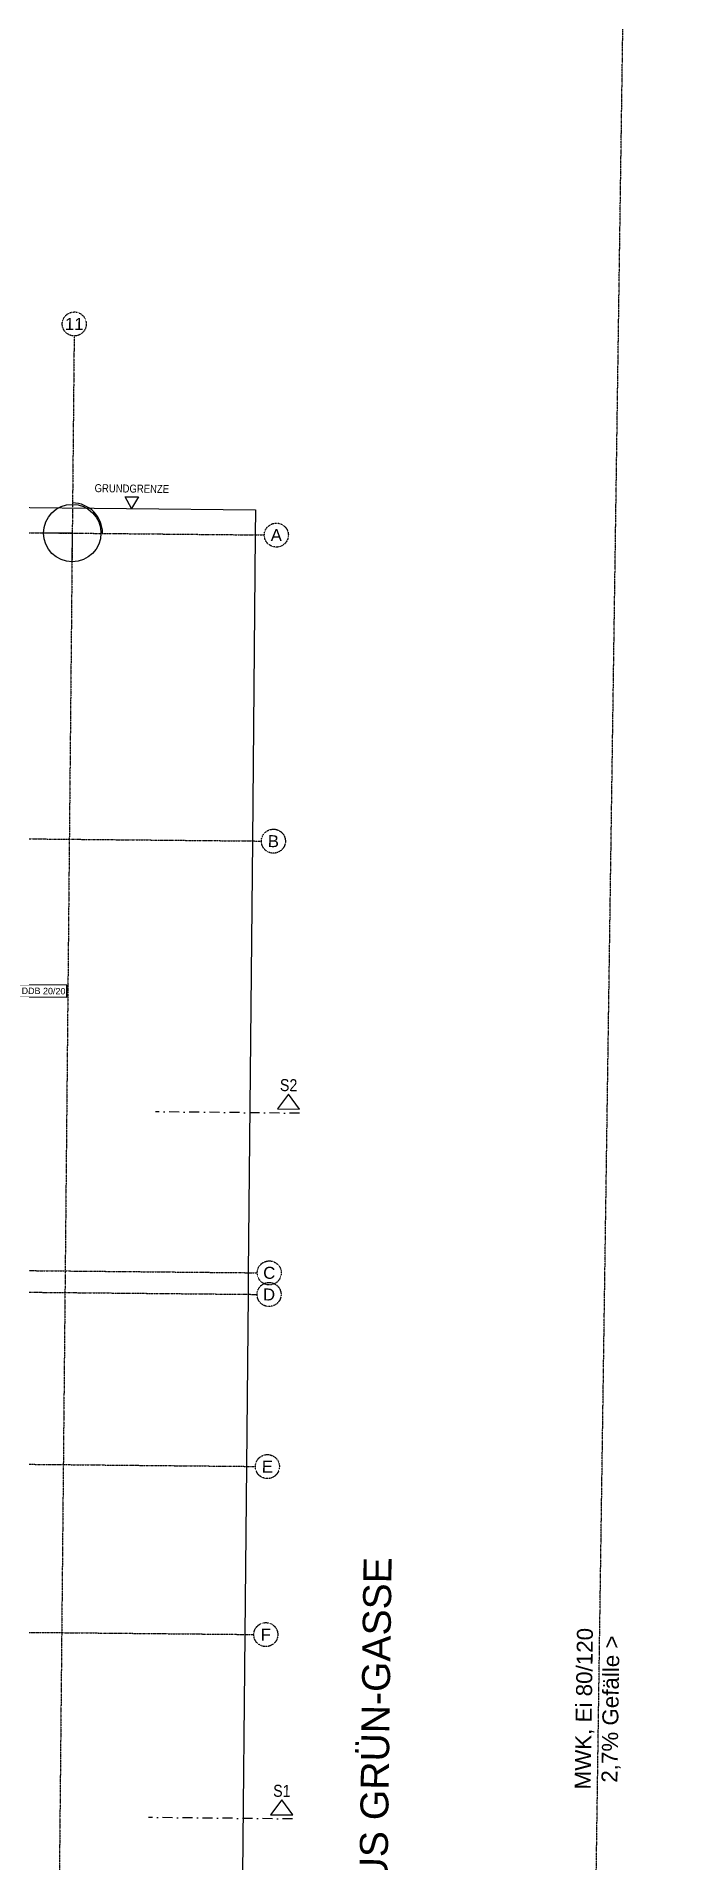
# Model space of a CAD drawing. Header units: millimetres. Extents: x 129024 to 200890, y -97881 to 32593.
# Drawn here: x 189321 to 197404, y -42896 to -20079 of the extents above; entities that cross this region are included whole.
import ezdxf
from ezdxf.enums import TextEntityAlignment as Align

# ---------------------------------------------------------------- set-up
doc = ezdxf.new("R2010")
doc.units = ezdxf.units.MM
for name, pattern in [('DASHDOT', [1, 0.5, -0.25, 0, -0.25]), ('STRICHPUNKT', [1, 0.5, -0.25, 0, -0.25]), ('STRICHPUNKTX2', [2, 1, -0.5, 0, -0.5])]:
    doc.linetypes.add(name, pattern=pattern)
for name, color, linetype in [('01-SCH-G00-Lk2-M0', 8, 'STRICHPUNKTX2'), ('02-AXO-G00-Lk2-M0', 8, 'STRICHPUNKT'), ('02-DIM-G00-Lk2-ACHSEN', 251, 'Continuous'), ('03-TXT-G00-Lk2-M0', 8, 'Continuous'), ('07-MWK-G00-Lk2-M0', 4, 'STRICHPUNKT'), ('07-SYM-G00-Lk2-M0', 8, 'Continuous'), ('07-TXT---------M0', 8, 'Continuous'), ('09-TXT-G00-Lk2-M0', 8, 'Continuous')]:
    doc.layers.add(name, color=color, linetype=linetype)
doc.styles.add('ARIAL', font='arial.ttf', dxfattribs={"width": 0.85})
doc.styles.get("Standard").update_dxf_attribs({"font": 'arial.ttf'})
doc.dimstyles.new('pp chromy&schneider', dxfattribs={"dimscale": 0.005, "dimtxt": 25, "dimasz": 10, "dimexe": 0, "dimexo": 0, "dimgap": 5, "dimtad": 1, "dimdec": 1, "dimlfac": 100, "dimrnd": 0.1, "dimzin": 9, "dimdsep": 46, "dimtxsty": 'ARIAL', "dimblk": 'c&s kote', "dimcen": 0, "dimse1": 1, "dimse2": 1, "dimclrd": 8, "dimclrt": 8, "dimadec": 0, "dimazin": 0, "dimtfac": 0.75, "dimtdec": 1, "dimtix": 1, "dimtmove": 2, "dimatfit": 0, "dimldrblk": 'NONE', "dimfxl": 1, "dimtolj": 1, "dimlwd": -1, "dimarcsym": 0})

# ---------------------------------------------------------------- blocks, each defined once
blk = doc.blocks.new('schnittführung')
at = {"color": 4, "linetype": 'DASHDOT', "ltscale": 0.25}
blk.add_line((0.237, -0.138), (0.237, 1.662), dxfattribs=at)
blk.add_line((0.237, -0.138), (0.237, 1.662), dxfattribs=at)
blk.add_line((0.237, -0.138), (0.237, 1.662), dxfattribs=at)
at = {"color": 4}
blk.add_lwpolyline([(0.187, 0.138), (0.187, -0.138), (0, 0)], close=True, dxfattribs=at)
at = {"layer": '07-TXT---------M0', "color": 9, "style": 'ARIAL', "text_generation_flag": 6, "width": 0.85}
blk.add_attdef('SCHNITT', text='', height=0.15, rotation=270, dxfattribs=at).set_placement((-0.037, 0), align=Align.CENTER)
blk = doc.blocks.new('c&s kote')
at = {"color": 8}
for p, q in [((0, -2), (0, 2)), ((0, 2), (0, -2)), ((-2, 0), (2, 0)), ((2, 0), (-2, 0))]:
    blk.add_line(p, q, dxfattribs=at)
blk.add_circle((0, 0), 0.5, dxfattribs=at)
blk = doc.blocks.new('*D543')
at = {"layer": '02-DIM-G00-Lk2-ACHSEN', "color": 0, "lineweight": -2, "transparency": 16777216}
blk.add_line((188820, -25962), (192057, -25993), dxfattribs=at)
at = {"layer": '02-DIM-G00-Lk2-ACHSEN', "color": 8, "transparency": 16777216}
blk.add_line((192057, -25993), (192054, -26307), dxfattribs=at)
at = {"layer": 'Defpoints', "color": 0, "transparency": 16777216}
for p in [(188820, -25962), (188817, -26276), (192054, -26307)]:
    blk.add_point(p, dxfattribs=at)
at = {"layer": '02-DIM-G00-Lk2-ACHSEN', "color": 8, "transparency": 16777216, "xscale": 0.05, "yscale": 0.05, "zscale": 0.05}
for p, rotation in [((192057, -25993), 89.45008745103335), ((192054, -26307), 269.4500874510334)]:
    blk.add_blockref('c&s kote', p, dxfattribs=dict(at, rotation=rotation))
at = {"layer": '02-DIM-G00-Lk2-ACHSEN', "color": 8, "transparency": 16777216, "insert": (192056, -26150), "char_height": 0.125, "attachment_point": 5, "rotation": 89.4501, "style": 'ARIAL'}
blk.add_mtext('\\A1;(31371.7)', dxfattribs=at)
blk = doc.blocks.new('_None')
blk = doc.blocks.new('*D544')
at = {"layer": '02-DIM-G00-Lk2-ACHSEN', "color": 8, "transparency": 16777216}
blk.add_line((192054, -26307), (192018, -30132), dxfattribs=at)
at = {"layer": 'Defpoints', "color": 0, "transparency": 16777216}
for p in [(188817, -26276), (192018, -30132), (192130, -30133)]:
    blk.add_point(p, dxfattribs=at)
at = {"layer": '02-DIM-G00-Lk2-ACHSEN', "color": 8, "transparency": 16777216, "xscale": 0.05, "yscale": 0.05, "zscale": 0.05}
for p, rotation in [((192054, -26307), 89.45008745103335), ((192018, -30132), 269.4500874510334)]:
    blk.add_blockref('c&s kote', p, dxfattribs=dict(at, rotation=rotation))
at = {"layer": '02-DIM-G00-Lk2-ACHSEN', "color": 8, "transparency": 16777216, "insert": (192036, -28219), "char_height": 0.125, "attachment_point": 5, "rotation": 89.4501, "style": 'ARIAL'}
blk.add_mtext('\\A1;382499.9', dxfattribs=at)
blk = doc.blocks.new('*D545')
at = {"layer": '02-DIM-G00-Lk2-ACHSEN', "color": 8, "transparency": 16777216}
blk.add_line((192018, -30132), (191966, -35526), dxfattribs=at)
at = {"layer": 'Defpoints', "color": 0, "transparency": 16777216}
for p in [(192130, -30133), (191966, -35527), (192078, -35528)]:
    blk.add_point(p, dxfattribs=at)
at = {"layer": '02-DIM-G00-Lk2-ACHSEN', "color": 8, "transparency": 16777216, "xscale": 0.05, "yscale": 0.05, "zscale": 0.05}
for p, rotation in [((192018, -30132), 89.45008745103335), ((191966, -35527), 269.4500874510334)]:
    blk.add_blockref('c&s kote', p, dxfattribs=dict(at, rotation=rotation))
at = {"layer": '02-DIM-G00-Lk2-ACHSEN', "color": 8, "transparency": 16777216, "insert": (191992, -32829), "char_height": 0.125, "attachment_point": 5, "rotation": 89.4501, "style": 'ARIAL'}
blk.add_mtext('\\A1;539500', dxfattribs=at)
blk = doc.blocks.new('*D546')
at = {"layer": '02-DIM-G00-Lk2-ACHSEN', "color": 8, "transparency": 16777216}
blk.add_line((191966, -35527), (191963, -35796), dxfattribs=at)
at = {"layer": 'Defpoints', "color": 0, "transparency": 16777216}
for p in [(192078, -35528), (191963, -35797), (192076, -35798)]:
    blk.add_point(p, dxfattribs=at)
at = {"layer": '02-DIM-G00-Lk2-ACHSEN', "color": 8, "transparency": 16777216, "xscale": 0.05, "yscale": 0.05, "zscale": 0.05}
for p, rotation in [((191966, -35527), 89.45008745103335), ((191963, -35797), 269.4500874510334)]:
    blk.add_blockref('c&s kote', p, dxfattribs=dict(at, rotation=rotation))
at = {"layer": '02-DIM-G00-Lk2-ACHSEN', "color": 8, "transparency": 16777216, "insert": (191964, -35662), "char_height": 0.125, "attachment_point": 5, "rotation": 89.4501, "style": 'ARIAL'}
blk.add_mtext('\\A1;27000', dxfattribs=at)
blk = doc.blocks.new('*D547')
at = {"layer": '02-DIM-G00-Lk2-ACHSEN', "color": 8, "transparency": 16777216}
blk.add_line((191963, -35797), (191943, -37946), dxfattribs=at)
at = {"layer": 'Defpoints', "color": 0, "transparency": 16777216}
for p in [(192076, -35798), (191943, -37946), (192055, -37948)]:
    blk.add_point(p, dxfattribs=at)
at = {"layer": '02-DIM-G00-Lk2-ACHSEN', "color": 8, "transparency": 16777216, "xscale": 0.05, "yscale": 0.05, "zscale": 0.05}
for p, rotation in [((191963, -35797), 89.45008745103335), ((191943, -37946), 269.4500874510334)]:
    blk.add_blockref('c&s kote', p, dxfattribs=dict(at, rotation=rotation))
at = {"layer": '02-DIM-G00-Lk2-ACHSEN', "color": 8, "transparency": 16777216, "insert": (191953, -36871), "char_height": 0.125, "attachment_point": 5, "rotation": 89.4501, "style": 'ARIAL'}
blk.add_mtext('\\A1;215000', dxfattribs=at)
blk = doc.blocks.new('*D548')
at = {"layer": '02-DIM-G00-Lk2-ACHSEN', "color": 8, "transparency": 16777216}
blk.add_line((191943, -37946), (191922, -40046), dxfattribs=at)
at = {"layer": 'Defpoints', "color": 0, "transparency": 16777216}
for p in [(192055, -37948), (191922, -40046), (192035, -40047)]:
    blk.add_point(p, dxfattribs=at)
at = {"layer": '02-DIM-G00-Lk2-ACHSEN', "color": 8, "transparency": 16777216, "xscale": 0.05, "yscale": 0.05, "zscale": 0.05}
for p, rotation in [((191943, -37946), 89.45008745103335), ((191922, -40046), 269.4500874510334)]:
    blk.add_blockref('c&s kote', p, dxfattribs=dict(at, rotation=rotation))
at = {"layer": '02-DIM-G00-Lk2-ACHSEN', "color": 8, "transparency": 16777216, "insert": (191932, -38996), "char_height": 0.125, "attachment_point": 5, "rotation": 89.4501, "style": 'ARIAL'}
blk.add_mtext('\\A1;210000', dxfattribs=at)
blk = doc.blocks.new('*D549')
at = {"layer": '02-DIM-G00-Lk2-ACHSEN', "color": 8, "transparency": 16777216}
blk.add_line((191922, -40046), (191894, -43046), dxfattribs=at)
at = {"layer": 'Defpoints', "color": 0, "transparency": 16777216}
for p in [(192035, -40047), (191894, -43046), (192006, -43047)]:
    blk.add_point(p, dxfattribs=at)
at = {"layer": '02-DIM-G00-Lk2-ACHSEN', "color": 8, "transparency": 16777216, "xscale": 0.05, "yscale": 0.05, "zscale": 0.05}
for p, rotation in [((191922, -40046), 89.45008745103335), ((191894, -43046), 269.4500874510334)]:
    blk.add_blockref('c&s kote', p, dxfattribs=dict(at, rotation=rotation))
at = {"layer": '02-DIM-G00-Lk2-ACHSEN', "color": 8, "transparency": 16777216, "insert": (191908, -41546), "char_height": 0.125, "attachment_point": 5, "rotation": 89.4501, "style": 'ARIAL'}
blk.add_mtext('\\A1;300000', dxfattribs=at)
blk = doc.blocks.new('*D555')
at = {"layer": '02-DIM-G00-Lk2-ACHSEN', "color": 8, "transparency": 16777216}
blk.add_arc((189767, -26285), 378, 359.4577, 89.4425, dxfattribs=at)
at = {"layer": 'Defpoints', "color": 0, "transparency": 16777216}
for p in [(189791, -23821), (158479, -25985), (190096, -26099), (192167, -26308), (189455, -58747)]:
    blk.add_point(p, dxfattribs=at)
at = {"layer": '02-DIM-G00-Lk2-ACHSEN', "color": 8, "transparency": 16777216, "xscale": 0.05, "yscale": 0.05, "zscale": 0.05}
for p, rotation in [((189771, -25907), 179.44630059339), ((190145, -26289), 269.4538743099132)]:
    blk.add_blockref('c&s kote', p, dxfattribs=dict(at, rotation=rotation))
at = {"layer": '02-DIM-G00-Lk2-ACHSEN', "color": 8, "transparency": 16777216, "insert": (190037, -26020), "char_height": 0.125, "attachment_point": 5, "rotation": 314.4501, "style": 'ARIAL'}
blk.add_mtext('\\A1;90.00°', dxfattribs=at)
blk = doc.blocks.new('01-HK3')
blk.add_lwpolyline([(0, 0), (0.042, 0.073), (-0.042, 0.073)], close=True)
at = {"color": 0, "style": 'ARIAL', "width": 0.85}
blk.add_attdef('HEIGHT', text='', height=0.05, dxfattribs=at).set_placement((0, 0.35), align=Align.TOP_CENTER)
blk = doc.blocks.new('*D537')
at = {"layer": '02-DIM-G00-Lk2-ACHSEN', "color": 8, "transparency": 16777216}
blk.add_arc((161316, -55407), 947, 178.7656, 269.4471, dxfattribs=at)
at = {"layer": 'Defpoints', "color": 0, "transparency": 16777216}
for p in [(161622, -23551), (158274, -55341), (160488, -55865), (191881, -56067), (161287, -58477)]:
    blk.add_point(p, dxfattribs=at)
at = {"layer": '02-DIM-G00-Lk2-ACHSEN', "color": 8, "transparency": 16777216, "xscale": 0.05, "yscale": 0.05, "zscale": 0.05}
for p, rotation in [((160370, -55386), 88.76408441988075), ((161307, -56353), 359.4485741282728)]:
    blk.add_blockref('c&s kote', p, dxfattribs=dict(at, rotation=rotation))
at = {"layer": '02-DIM-G00-Lk2-ACHSEN', "color": 8, "transparency": 16777216, "insert": (160637, -56065), "char_height": 0.125, "attachment_point": 5, "rotation": 314.1063, "style": 'ARIAL'}
blk.add_mtext('\\A1;90.69°', dxfattribs=at)
blk = doc.blocks.new('*D538')
at = {"layer": '02-DIM-G00-Lk2-ACHSEN', "color": 8, "transparency": 16777216}
blk.add_arc((189482, -56015), 916, 269.4532, 358.7594, dxfattribs=at)
at = {"layer": 'Defpoints', "color": 0, "transparency": 16777216}
for p in [(189791, -23821), (158274, -55341), (191881, -56067), (189929, -56815), (189455, -58747)]:
    blk.add_point(p, dxfattribs=at)
at = {"layer": '02-DIM-G00-Lk2-ACHSEN', "color": 8, "transparency": 16777216, "xscale": 0.05, "yscale": 0.05, "zscale": 0.05}
for p, rotation in [((190398, -56035), 88.7610078103221), ((189473, -56931), 179.4516507379268)]:
    blk.add_blockref('c&s kote', p, dxfattribs=dict(at, rotation=rotation))
at = {"layer": '02-DIM-G00-Lk2-ACHSEN', "color": 8, "transparency": 16777216, "insert": (190119, -56673), "char_height": 0.125, "attachment_point": 5, "rotation": 44.1063, "style": 'ARIAL'}
blk.add_mtext('\\A1;89.31°', dxfattribs=at)

msp = doc.modelspace()

# ---------------------------------------------------------------- linework, layer by layer
msp.add_lwpolyline([(189767.0165, -26285.0071), (189408.0678, -26281.5619), (189767.0165, -26285.0071), (189763.5713, -26643.9558)])
msp.add_circle((189767.0165, -26285.0071), 358.9653)
at = {"layer": '02-AXO-G00-Lk2-M0'}
for points in [[(189790.6622, -23821.4212), (189455.4413, -58747.2543)], [(158479.1939, -25984.7041), (192166.906, -26308.0414)], [(158519.1117, -29810.2622), (192130.195, -30132.864)], [(158467.3324, -35205.0137), (192078.4158, -35527.6155)], [(158464.741, -35475.0013), (192075.8244, -35797.6031)], [(158444.1061, -37624.9022), (192055.1895, -37947.5041)], [(158423.9511, -39724.8055), (192035.0345, -40047.4074)]]:
    msp.add_lwpolyline(points, dxfattribs=at)
for centre in [(189792.1019, -23671.4281), (192316.8991, -26309.4811), (192280.1881, -30134.3037), (192228.4089, -35529.0552), (192225.8175, -35799.0427), (192205.1826, -37948.9437), (192185.0275, -40048.847)]:
    msp.add_circle(centre, 150, dxfattribs=at)
at = {"layer": '03-TXT-G00-Lk2-M0'}
msp.add_lwpolyline([(188998.7515, -32077.8991), (189698.7193, -32084.6175), (189700.159, -31934.6244), (189000.1912, -31927.9061), (188998.7515, -32077.8991), (187958.8335, -32337.9304)], dxfattribs=at)
at = {"layer": '07-MWK-G00-Lk2-M0'}
msp.add_lwpolyline([(195653.0568, -97880.5032), (195737.0942, -90890.4389), (195926.5224, -75134.1657), (196053.6509, -64559.8601), (196267.4231, -46778.7073), (196277.993, -45514.7908), (196303.1656, -43786.2577), (196343.614, -40977.4259), (196920.2824, -956.8881), (197403.7133, 32593.0018)], dxfattribs=at)

# ---------------------------------------------------------------- block references
at = {"layer": '01-SCH-G00-Lk2-M0'}
ref = msp.add_blockref('schnittführung', (192469.4297, -33295.079), dxfattribs=dict(at, xscale=-1000, yscale=1000, zscale=1000, rotation=89.45008744212576))
ref.add_attrib('SCHNITT', 'S2', dxfattribs={"layer": '07-TXT---------M0', "color": 9, "extrusion": (0, 0, -1), "height": 150, "rotation": 180.54991256, "style": 'ARIAL', "text_generation_flag": 4, "width": 0.85}).set_placement((-192469.7873, -33257.8214), align=Align.CENTER)
ref = msp.add_blockref('schnittführung', (192384.7911, -42113.3593), dxfattribs=dict(at, xscale=-1000, yscale=1000, zscale=1000, rotation=89.45008744212576))
ref.add_attrib('SCHNITT', 'S1', dxfattribs={"layer": '07-TXT---------M0', "color": 9, "extrusion": (0, 0, -1), "height": 150, "rotation": 180.54991256, "style": 'ARIAL', "text_generation_flag": 4, "width": 0.85}).set_placement((-192385.1487, -42076.1018), align=Align.CENTER)
at = {"layer": '02-DIM-G00-Lk2-ACHSEN'}
ref = msp.add_blockref('01-HK3', (190508.4342, -25978.3916), dxfattribs=dict(at, xscale=-2000.000000016163, yscale=2000.000000025194, zscale=2000, rotation=359.2731589998353))
ref.add_attrib('HEIGHT', 'GRUNDGRENZE', dxfattribs={"layer": '0', "color": 0, "extrusion": (0, 0, -1), "height": 100, "rotation": 0.726841, "style": 'ARIAL', "text_generation_flag": 2, "width": 0.85}).set_placement((-190512.2398, -25678.4157), align=Align.TOP_CENTER)

# ---------------------------------------------------------------- texts
at = {"layer": '02-AXO-G00-Lk2-M0', "char_height": 150, "width": 303.3, "attachment_point": 5}
for s, insert, rotation in [('{\\fArial|b0|i0|c0|p34;11}', (189792.1019, -23671.4281), 359.45008745), ('{\\fArial|b0|i0|c0|p34;A}', (192316.8991, -26309.4811), 359.45008745), ('{\\fArial|b0|i0|c0|p34;B}', (192280.1881, -30134.3037), 359.45009115), ('{\\fArial|b0|i0|c0|p34;C}', (192228.4089, -35529.0552), 359.45009115), ('{\\fArial|b0|i0|c0|p34;D}', (192225.8175, -35799.0427), 359.45008745), ('{\\fArial|b0|i0|c0|p34;E}', (192205.1826, -37948.9437), 359.45008745), ('{\\fArial|b0|i0|c0|p34;F}', (192185.0275, -40048.847), 359.45008745)]:
    msp.add_mtext(s, dxfattribs=dict(at, insert=insert, rotation=rotation))
at = {"layer": '03-TXT-G00-Lk2-M0', "insert": (189681.2367, -32009.4462), "char_height": 80, "width": 913.9, "attachment_point": 6, "rotation": 359.45008745}
msp.add_mtext('{\\fArial|b0|i0|c0|p34;DDB 20/20}', dxfattribs=at)
at = {"layer": '07-SYM-G00-Lk2-M0', "insert": (196343.614, -40977.4259), "char_height": 200, "width": 6337.3, "attachment_point": 5, "rotation": 89.15032873}
msp.add_mtext('{\\fArial|b0|i0|c0|p34;MWK, Ei 80/120\\P2,7% Gefälle >}', dxfattribs=at)
at = {"layer": '09-TXT-G00-Lk2-M0', "insert": (193323.8842, -45598.1681), "char_height": 350, "width": 6816.2, "attachment_point": 1, "rotation": 89.26378745}
msp.add_mtext('{\\fArial|b0|i0|c0|p34;ANASTASIUS GRÜN-GASSE}', dxfattribs=at)

# ---------------------------------------------------------------- dimensions: what is measured, and where the dimension line sits
at = {"layer": '02-DIM-G00-Lk2-ACHSEN'}
for base, line1, line2, picture, middle in [((160488.2937, -55865.3913), ((161621.9597, -23551.0557), (161286.7388, -58476.8888)), ((158274.0664, -55340.9152), (191881.2786, -56066.85)), '*D537', (160636.621, -56065.3378)), ((189928.9691, -56814.687), ((189790.6622, -23821.4212), (189455.4413, -58747.2543)), ((158274.0664, -55340.9152), (191881.2786, -56066.85)), '*D538', (190119.3211, -56672.8811)), ((190096.3943, -26099.0327), ((158479.1939, -25984.7041), (192166.906, -26308.0414)), ((189790.6622, -23821.4212), (189455.4413, -58747.2543)), '*D555', (190037.1007, -26020.0582))]:
    dim = msp.add_angular_dim_2l(base=base, line1=line1, line2=line2, dimstyle='pp chromy&schneider', override={"dimzin": 8, "dimadec": 2}, dxfattribs=at)
    dim.commit()
    dim.dimension.update_dxf_attribs({"geometry": picture, "text_midpoint": middle})
dim = msp.add_linear_dim(base=(192054.2797, -26306.9604), p1=(188820.0651, -25962.1865), p2=(188817.0542, -26275.8893), angle=89.45008745, text='(<>)', dimstyle='pp chromy&schneider', override={"dimzin": 8, "dimse1": 0}, dxfattribs=at)
dim.commit()
dim.dimension.update_dxf_attribs({"geometry": '*D543', "text_midpoint": (192055.6782, -26150.108)})
for base, p1, p2, picture, middle in [((192017.5687, -30131.783), (188817.0542, -26275.8893), (192130.195, -30132.864), '*D544', (192035.8353, -28219.3709)), ((191965.7895, -35526.5345), (192130.195, -30132.864), (192078.4158, -35527.6155), '*D545', (191991.5902, -32829.1579)), ((191963.1981, -35796.5221), (192078.4158, -35527.6155), (192075.8244, -35797.6031), '*D546', (191964.405, -35661.5275)), ((191942.5632, -37946.4231), (192075.8244, -35797.6031), (192055.1895, -37947.5041), '*D547', (191952.7918, -36871.4717)), ((191922.4081, -40046.3264), (192055.1895, -37947.5041), (192035.0345, -40047.4074), '*D548', (191932.3968, -38996.3739)), ((191893.6152, -43046.1882), (192035.0345, -40047.4074), (192006.2415, -43047.2692), '*D549', (191907.9228, -41546.2564))]:
    dim = msp.add_linear_dim(base=base, p1=p1, p2=p2, angle=89.45008745, dimstyle='pp chromy&schneider', override={"dimzin": 8}, dxfattribs=at)
    dim.commit()
    dim.dimension.update_dxf_attribs({"geometry": picture, "text_midpoint": middle})

doc.saveas('drawing.dxf')
